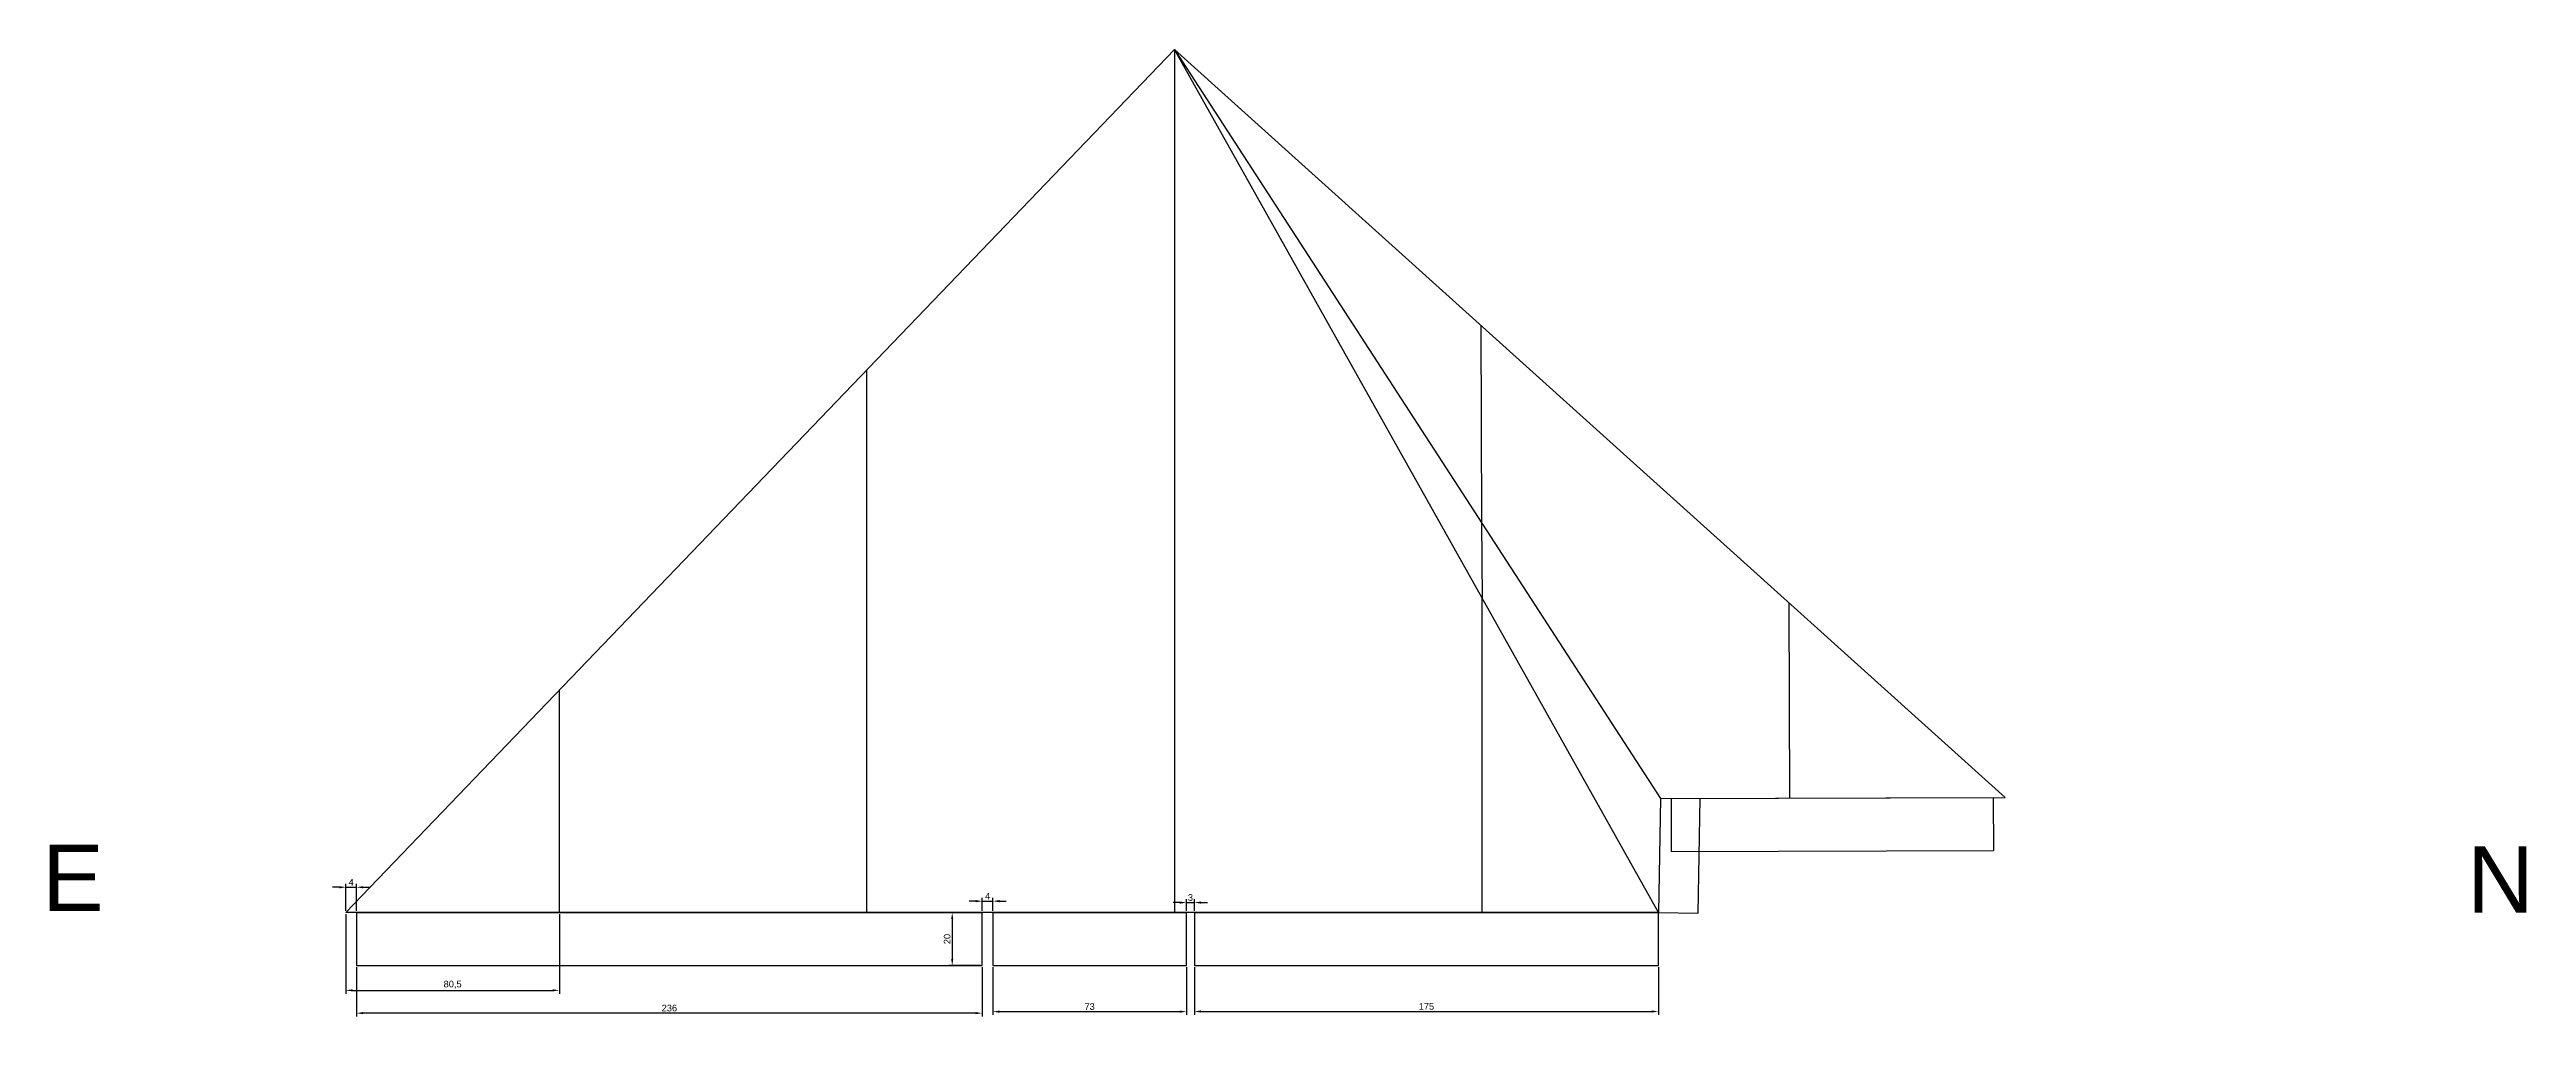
# Model space of a CAD drawing. Header units: millimetres. Extents: x -1487 to 2622, y -904 to 1367.
# Drawn here: x 1688 to 2622, y -39 to 325 of the extents above; entities that cross this region are included whole.
import ezdxf

# ---------------------------------------------------------------- set-up
doc = ezdxf.new("R2010")
doc.units = ezdxf.units.MM
for name, color, linetype in [('+bryła6', 122, 'Continuous'), ('bryła5', 122, 'Continuous'), ('literki', 7, 'Continuous')]:
    doc.layers.add(name, color=color, linetype=linetype)
for name, color, linetype, transparency in [('+szwy5.e', 170, 'Continuous', 0.6), ('szwy5.e', 170, 'Continuous', 0.6), ('szwy5.e - wymiary', 150, 'Continuous', 0.6)]:
    doc.layers.add(name, color=color, linetype=linetype, transparency=transparency)
doc.styles.get("Standard").update_dxf_attribs({"font": 'arial.ttf'})
doc.dimstyles.new('ISO-25', dxfattribs={"dimtxt": 2.5, "dimasz": 2.5, "dimexe": 1.25, "dimexo": 0.625, "dimtad": 1, "dimtxsty": 'Standard', "dimcen": 2.5, "dimadec": 0, "dimazin": 0, "dimtfac": 1, "dimtmove": 0, "dimatfit": 3, "dimfxl": 1, "dimarcsym": 0})

# ---------------------------------------------------------------- blocks, each defined once
blk = doc.blocks.new('*D155')
at = {"layer": 'szwy5.e - wymiary', "color": 0, "lineweight": -2, "transparency": 16777216}
for p, q in [((2039.38, 0), (2027.42, 0)), ((2028.67, -2.5), (2028.67, -17.5)), ((2039.38, -20), (2027.42, -20))]:
    blk.add_line(p, q, dxfattribs=at)
at = {"layer": 'szwy5.e - wymiary', "color": 0, "transparency": 16777216}
for points in [[(2028.25, -2.5), (2029.08, -2.5), (2028.67, 0)], [(2028.25, -17.5), (2029.08, -17.5), (2028.67, -20)]]:
    blk.add_solid(points, dxfattribs=at)
at = {"layer": 'szwy5.e - wymiary', "color": 0, "transparency": 16777216, "insert": (2026.77, -10), "char_height": 2.5, "attachment_point": 5, "rotation": 90}
blk.add_mtext('20', dxfattribs=at)
blk = doc.blocks.new('*D156')
at = {"layer": 'szwy5.e - wymiary', "color": 0, "lineweight": -2, "transparency": 16777216}
for p, q in [((2037.5, 4.29), (2035, 4.29)), ((2040, 0.63), (2040, 5.54)), ((2040, 4.29), (2044, 4.29)), ((2044, 0.63), (2044, 5.54)), ((2046.5, 4.29), (2049, 4.29))]:
    blk.add_line(p, q, dxfattribs=at)
at = {"layer": 'szwy5.e - wymiary', "color": 0, "transparency": 16777216}
for points in [[(2037.5, 4.71), (2037.5, 3.87), (2040, 4.29)], [(2046.5, 4.71), (2046.5, 3.87), (2044, 4.29)]]:
    blk.add_solid(points, dxfattribs=at)
at = {"layer": 'szwy5.e - wymiary', "color": 0, "transparency": 16777216, "insert": (2042, 6.16), "char_height": 2.5, "attachment_point": 5}
blk.add_mtext('4', dxfattribs=at)
blk = doc.blocks.new('*D157')
at = {"layer": 'szwy5.e - wymiary', "color": 0, "lineweight": -2, "transparency": 16777216}
for p, q in [((2114.5, 3.75), (2112, 3.75)), ((2117, 0.63), (2117, 5)), ((2117, 3.75), (2120, 3.75)), ((2120, 0.63), (2120, 5)), ((2122.5, 3.75), (2125, 3.75))]:
    blk.add_line(p, q, dxfattribs=at)
at = {"layer": 'szwy5.e - wymiary', "color": 0, "transparency": 16777216}
for points in [[(2114.5, 4.17), (2114.5, 3.34), (2117, 3.75)], [(2122.5, 4.17), (2122.5, 3.34), (2120, 3.75)]]:
    blk.add_solid(points, dxfattribs=at)
at = {"layer": 'szwy5.e - wymiary', "color": 0, "transparency": 16777216, "insert": (2118.5, 5.65), "char_height": 2.5, "attachment_point": 5}
blk.add_mtext('3', dxfattribs=at)
blk = doc.blocks.new('*D158')
at = {"layer": 'szwy5.e - wymiary', "color": 0, "lineweight": -2, "transparency": 16777216}
for p, q in [((1797.5, 9.54), (1795, 9.54)), ((1800, 0.63), (1800, 10.79)), ((1800, 9.54), (1804, 9.54)), ((1804, 0.63), (1804, 10.79)), ((1806.5, 9.54), (1809, 9.54))]:
    blk.add_line(p, q, dxfattribs=at)
at = {"layer": 'szwy5.e - wymiary', "color": 0, "transparency": 16777216}
for points in [[(1797.5, 9.95), (1797.5, 9.12), (1800, 9.54)], [(1806.5, 9.95), (1806.5, 9.12), (1804, 9.54)]]:
    blk.add_solid(points, dxfattribs=at)
at = {"layer": 'szwy5.e - wymiary', "color": 0, "transparency": 16777216, "insert": (1802, 11.41), "char_height": 2.5, "attachment_point": 5}
blk.add_mtext('4', dxfattribs=at)
blk = doc.blocks.new('*D159')
at = {"layer": 'szwy5.e - wymiary', "color": 0, "lineweight": -2, "transparency": 16777216}
for p, q in [((1800, -0.62), (1800, -30.59)), ((1880.5, -0.62), (1880.5, -30.59)), ((1802.5, -29.34), (1878, -29.34))]:
    blk.add_line(p, q, dxfattribs=at)
at = {"layer": 'szwy5.e - wymiary', "color": 0, "transparency": 16777216}
for points in [[(1802.5, -28.92), (1802.5, -29.75), (1800, -29.34)], [(1878, -28.92), (1878, -29.75), (1880.5, -29.34)]]:
    blk.add_solid(points, dxfattribs=at)
at = {"layer": 'szwy5.e - wymiary', "color": 0, "transparency": 16777216, "insert": (1840.25, -27.21), "char_height": 2.5, "attachment_point": 5}
blk.add_mtext('80,5', dxfattribs=at)
blk = doc.blocks.new('*D160')
at = {"layer": 'szwy5.e - wymiary', "color": 0, "lineweight": -2, "transparency": 16777216}
for p, q in [((1804, -20.62), (1804, -39.18)), ((2040, -20.62), (2040, -39.18)), ((2037.5, -37.93), (1806.5, -37.93))]:
    blk.add_line(p, q, dxfattribs=at)
at = {"layer": 'szwy5.e - wymiary', "color": 0, "transparency": 16777216}
for points in [[(1806.5, -37.51), (1806.5, -38.34), (1804, -37.93)], [(2037.5, -37.51), (2037.5, -38.34), (2040, -37.93)]]:
    blk.add_solid(points, dxfattribs=at)
at = {"layer": 'szwy5.e - wymiary', "color": 0, "transparency": 16777216, "insert": (1922, -36.02), "char_height": 2.5, "attachment_point": 5}
blk.add_mtext('236', dxfattribs=at)
blk = doc.blocks.new('*D161')
at = {"layer": 'szwy5.e - wymiary', "color": 0, "lineweight": -2, "transparency": 16777216}
for p, q in [((2044, -20.62), (2044, -38.61)), ((2117, -20.62), (2117, -38.61)), ((2046.5, -37.36), (2114.5, -37.36))]:
    blk.add_line(p, q, dxfattribs=at)
at = {"layer": 'szwy5.e - wymiary', "color": 0, "transparency": 16777216}
for points in [[(2046.5, -36.94), (2046.5, -37.78), (2044, -37.36)], [(2114.5, -36.94), (2114.5, -37.78), (2117, -37.36)]]:
    blk.add_solid(points, dxfattribs=at)
at = {"layer": 'szwy5.e - wymiary', "color": 0, "transparency": 16777216, "insert": (2080.5, -35.46), "char_height": 2.5, "attachment_point": 5}
blk.add_mtext('73', dxfattribs=at)
blk = doc.blocks.new('*D162')
at = {"layer": 'szwy5.e - wymiary', "color": 0, "lineweight": -2, "transparency": 16777216}
for p, q in [((2120, -20.62), (2120, -38.56)), ((2295, -20.62), (2295, -38.56)), ((2122.5, -37.31), (2292.5, -37.31))]:
    blk.add_line(p, q, dxfattribs=at)
at = {"layer": 'szwy5.e - wymiary', "color": 0, "transparency": 16777216}
for points in [[(2122.5, -36.89), (2122.5, -37.72), (2120, -37.31)], [(2292.5, -36.89), (2292.5, -37.72), (2295, -37.31)]]:
    blk.add_solid(points, dxfattribs=at)
at = {"layer": 'szwy5.e - wymiary', "color": 0, "transparency": 16777216, "insert": (2207.5, -35.41), "char_height": 2.5, "attachment_point": 5}
blk.add_mtext('175', dxfattribs=at)

msp = doc.modelspace()

# ---------------------------------------------------------------- linework, layer by layer
at = {"layer": '+bryła6', "transparency": 33554687, "extrusion": (-0.717613, 0.689291, 0.099541)}
msp.add_line((2112.5, 325.34), (1800, 0), dxfattribs=at)
at = {"layer": '+bryła6', "transparency": 33554687, "extrusion": (-3.28418e-14, 0.989733, 0.142927)}
for q in [(2112.5, 325.34), (1800, 0)]:
    msp.add_line((2295, 0), q, dxfattribs=at)
at = {"layer": '+bryła6', "transparency": 33554687, "extrusion": (0.018013, 0.999838, 1.15673e-13)}
for p, q in [((2112.5, 325.34), (2295.775, 42.993)), ((2295.775, 42.993), (2295, 0))]:
    msp.add_line(p, q, dxfattribs=at)
at = {"layer": '+bryła6', "transparency": 33554687, "extrusion": (-0.002704, 0.98639, 0.164399)}
for p, q in [((2425.774, 43.349), (2112.5, 325.34)), ((2295.775, 42.993), (2425.774, 43.349))]:
    msp.add_line(p, q, dxfattribs=at)
at = {"layer": '+szwy5.e', "transparency": 33554687, "extrusion": (-4.44089e-15, -0.142927, 0.989733)}
msp.add_line((2112.5, 325.34), (1800, 0), dxfattribs=at)
at = {"layer": '+szwy5.e', "transparency": 33554687, "extrusion": (-4.11023e-15, -0.002589, 0.999997)}
msp.add_line((2112.5, 325.34), (2112.5, 0), dxfattribs=at)
at = {"layer": '+szwy5.e', "transparency": 33554687, "extrusion": (0.000450599, -0.164398, 0.986394)}
for p, q in [((2425.774, 43.349), (2112.5, 325.34)), ((2299.775, 42.996, -0.001), (2421.274, 43.329, -0.001))]:
    msp.add_line(p, q, dxfattribs=at)
at = {"layer": '+szwy5.e', "transparency": 33554687}
for p, q in [((2228.025, 221.351), (2228.229, 147.052)), ((2344.514, 43.127), (2344.312, 116.676))]:
    msp.add_line(p, q, dxfattribs=at)
at = {"layer": '+szwy5.e', "transparency": 33554687, "extrusion": (3.7503e-15, 1.21292e-14, -1)}
for p, q in [((1996.5, 0), (1996.5, 204.574)), ((2228.5, 0), (2228.5, 118.549)), ((1880.5, 0), (1880.5, 83.808))]:
    msp.add_line(p, q, dxfattribs=at)
at = {"layer": '+szwy5.e', "transparency": 33554687, "extrusion": (0.246468, 0.159985, 0.955855)}
msp.add_line((2228.229, 147.052), (2228.5, 118.549), dxfattribs=at)
at = {"layer": '+szwy5.e', "transparency": 33554687, "extrusion": (-1.88939e-14, 2.29972e-14, -1)}
for p, q in [((2299.775, 42.996, -0.001), (2299.829, 22.997, -0.001)), ((2421.274, 43.329, -0.001), (2421.329, 23.33, -0.001)), ((2299.829, 22.997, -0.001), (2421.329, 23.33, -0.001))]:
    msp.add_line(p, q, dxfattribs=at)
at = {"layer": '+szwy5.e', "transparency": 33554687, "extrusion": (-9.38631e-13, 1.38714e-13, -1)}
for p, q in [((2309.998, -0.27), (2310.778, 43.034)), ((2295, 0), (2309.998, -0.27))]:
    msp.add_line(p, q, dxfattribs=at)
at = {"layer": 'bryła5', "transparency": 33554687, "extrusion": (5.39083e-14, 0.9901, 0.140365)}
msp.add_line((2295, 0), (1800, 0), dxfattribs=at)
at = {"layer": 'szwy5.e', "transparency": 33554687}
for p, q in [((1804, 0), (2040, 0)), ((1804, 0), (1804, -20)), ((2040, -20), (2040, 0)), ((2044, 0), (2044, -20)), ((2117, -20), (2117, 0)), ((2120, 0), (2120, -20)), ((2295, -20), (2295, 0)), ((1804, -20), (2040, -20)), ((2044, -20), (2117, -20)), ((2120, -20), (2295, -20))]:
    msp.add_line(p, q, dxfattribs=at)
at = {"layer": 'szwy5.e', "transparency": 33554687, "extrusion": (4.05231e-15, -0.140365, 0.9901)}
for p, q in [((2044, 0), (2117, 0)), ((2120, 0), (2295, 0))]:
    msp.add_line(p, q, dxfattribs=at)

# ---------------------------------------------------------------- texts
at = {"layer": 'literki', "transparency": 33554687}
for s, p in [('E', (1685.371, 0.612)), ('N', (2600, 0))]:
    msp.add_text(s, height=25, dxfattribs=at).set_placement(p)

# ---------------------------------------------------------------- dimensions: what is measured, and where the dimension line sits
at = {"layer": 'szwy5.e - wymiary', "transparency": 33554687}
for base, p1, p2, picture, middle in [((1804, 9.537), (1800, 0), (1804, 0), '*D158', (1802, 11.412)), ((1880.5, -29.338), (1800, 0), (1880.5, 0), '*D159', (1840.25, -27.211)), ((2044, 4.289), (2040, 0), (2044, 0), '*D156', (2042, 6.164)), ((2120, 3.752), (2117, 0), (2120, 0), '*D157', (2118.5, 5.655)), ((1804, -37.926), (2040, -20), (1804, -20), '*D160', (1922, -36.023)), ((2117, -37.359), (2044, -20), (2117, -20), '*D161', (2080.5, -35.456)), ((2295, -37.307), (2120, -20), (2295, -20), '*D162', (2207.5, -35.406))]:
    dim = msp.add_linear_dim(base=base, p1=p1, p2=p2, dimstyle='ISO-25', dxfattribs=at)
    dim.commit()
    dim.dimension.update_dxf_attribs({"geometry": picture, "text_midpoint": middle})
dim = msp.add_linear_dim(base=(2028.668, -20), p1=(2040, 0), p2=(2040, -20), angle=90, dimstyle='ISO-25', dxfattribs=at)
dim.commit()
dim.dimension.update_dxf_attribs({"geometry": '*D155', "text_midpoint": (2026.766, -10)})

doc.saveas('drawing.dxf')
